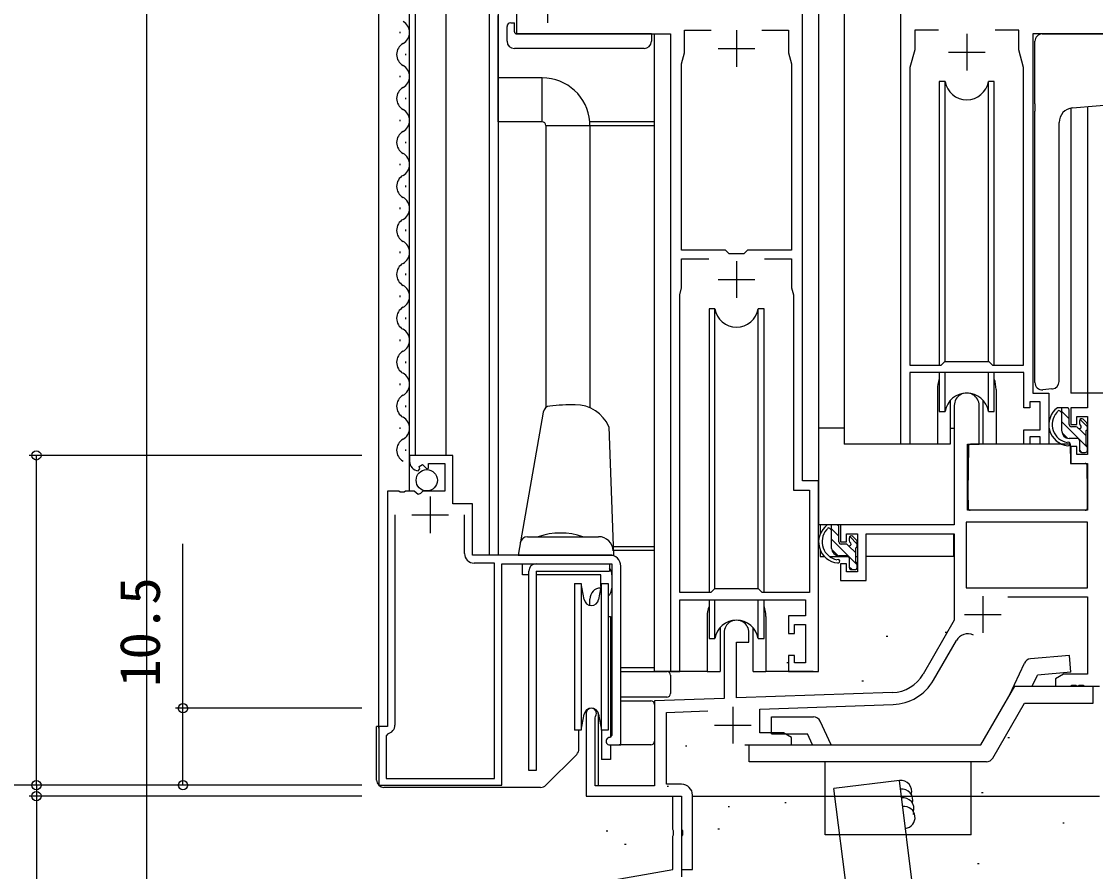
# Model space of a CAD drawing. Units: millimetres, scale not verified. Extents: x -437 to 438, y -681 to 678.
# Drawn here: x -329.8 to -183.3, y -108.3 to 7.7 of the extents above; entities that cross this region are included whole.
import ezdxf
from ezdxf.enums import TextEntityAlignment as Align

# ---------------------------------------------------------------- set-up
doc = ezdxf.new("R2010")
doc.units = ezdxf.units.MM
doc.header["$LTSCALE"] = 4
for name, color, linetype in [('0-2_YKK_11', 7, 'Continuous'), ('0-3_YKK_12', 2, 'Continuous'), ('0-4_YKK_13', 4, 'Continuous'), ('0-5_YKK_D', 6, 'Continuous'), ('0-7_YSS_K', 3, 'Continuous')]:
    doc.layers.add(name, color=color, linetype=linetype)
doc.styles.add('ＭＳ ゴシック', font='')
doc.styles.get('ＭＳ ゴシック').set_extended_font_data('MS Gothic')

msp = doc.modelspace()

# ---------------------------------------------------------------- linework, layer by layer
at = {"layer": '0-2_YKK_11'}
for p, q in [((-258.074, 12.53), (-258.074, 7.53)), ((-232.274, 6.53), (-232.274, 1.53)), ((-200.874, 6.03), (-200.874, 1.03)), ((-234.774, 4.03), (-229.774, 4.03)), ((-203.374, 3.53), (-198.374, 3.53)), ((-232.274, -24.97), (-232.274, -29.97)), ((-234.774, -27.47), (-229.774, -27.47)), ((-274.074, -57.073), (-274.074, -62.073)), ((-278.874, -59.573), (-278.874, -88.273)), ((-276.574, -59.573), (-271.574, -59.573)), ((-269.374, -64.873), (-269.374, -59.573)), ((-198.674, -70.67), (-198.674, -75.67)), ((-201.174, -73.17), (-196.174, -73.17)), ((-205.417, -82.153), (-202.281, -76.722)), ((-232.774, -85.77), (-232.774, -90.77)), ((-235.274, -88.27), (-230.274, -88.27)), ((-240.97, -103.428), (-240.85, -103.245))]:
    msp.add_line(p, q, dxfattribs=at)
for points in [[(-262.274, 31.03), (-262.274, 6.03), (-241.274, 6.03), (-241.274, -80.97), (-240.024, -80.97), (-240.024, -71.17), (-222.874, -71.17), (-222.874, -73.37), (-225.174, -73.37), (-225.174, -75.77), (-224.374, -75.77), (-224.374, -74.57), (-222.874, -74.57), (-222.874, -79.77), (-224.374, -79.77), (-224.374, -78.77), (-225.174, -78.77), (-225.174, -80.97), (-221.074, -80.97), (-221.074, -54.97), (-223.274, -54.97), (-223.274, 31.03)], [(-173.074, 31.03), (-173.074, 6.03), (-191.874, 6.03), (-191.874, -42.97), (-189.674, -42.97), (-189.674, -49.97), (-190.874, -49.97), (-190.874, -48.97), (-192.274, -48.97), (-192.274, -49.97), (-193.074, -49.97), (-193.074, -47.97), (-190.874, -47.97), (-190.874, -44.17), (-192.274, -44.17), (-192.274, -44.97), (-193.074, -44.97), (-193.074, -40.17), (-208.624, -40.17), (-208.624, -49.97), (-209.874, -49.97), (-209.874, 13.03)], [(-228.815, 6.53), (-225.174, 6.53), (-225.174, 3.423), (-224.774, 1.93), (-224.774, -23.47), (-230.774, -23.47), (-231.274, -23.97), (-233.274, -23.97), (-233.774, -23.47), (-239.774, -23.47), (-239.774, 1.93), (-239.374, 3.423), (-239.374, 6.53), (-235.734, 6.53)], [(-204.732, 6.53), (-207.974, 6.53), (-207.974, 3.856), (-208.624, 1.43), (-208.624, -39.17), (-204.374, -39.17), (-203.874, -38.67), (-197.874, -38.67), (-197.374, -39.17), (-193.124, -39.17), (-193.124, 1.43), (-193.774, 3.856), (-193.774, 6.53), (-197.017, 6.53)], [(-228.48, -24.67), (-224.774, -24.67), (-224.774, -28.637), (-224.524, -29.57), (-224.524, -56.22), (-222.324, -56.22), (-222.324, -70.17), (-228.774, -70.17), (-229.274, -69.67), (-235.274, -69.67), (-235.774, -70.17), (-240.024, -70.17), (-240.024, -29.57), (-239.774, -28.637), (-239.774, -24.67), (-236.069, -24.67)], [(-164.274, -42.97), (-184.404, -42.97), (-184.404, -44.97), (-186.674, -44.97), (-186.674, -47.27), (-185.874, -47.27), (-185.874, -46.17), (-184.404, -46.17), (-184.404, -51.37), (-185.874, -51.37), (-185.874, -50.27), (-186.674, -50.27), (-186.674, -52.57), (-184.404, -52.57), (-184.404, -58.97)], [(-202.574, -44.67), (-202.574, -60.97), (-218.074, -60.97), (-218.074, -63.27), (-217.274, -63.27), (-217.274, -62.17), (-215.774, -62.17), (-215.774, -67.37), (-217.274, -67.37), (-217.274, -66.27), (-218.074, -66.27), (-218.074, -68.57), (-214.574, -68.57), (-214.574, -62.17), (-202.574, -62.17), (-202.574, -73.97), (-206.829, -81.338)], [(-184.404, -58.97), (-200.774, -58.97), (-200.774, -49.97), (-199.174, -49.97), (-199.174, -44.67)], [(-275.693, -53.572), (-275.481, -53.322), (-275.567, -53.003), (-275.098, -52.732), (-274.521, -53.309), (-274.274, -53.207), (-274.274, -52.573), (-272.074, -52.573), (-272.074, -56.373), (-275.074, -56.373), (-275.374, -56.673), (-275.703, -56.826), (-276.243, -56.373), (-277.416, -56.373), (-277.599, -56.493), (-278.149, -56.493), (-278.333, -56.373), (-279.874, -56.373)], [(-249.574, -65.073), (-268.274, -65.073), (-268.274, -58.073), (-270.974, -58.073), (-270.974, -51.473), (-276.874, -51.473), (-276.874, -52.278)], [(-279.874, -56.373), (-279.874, -88.473), (-281.074, -88.473), (-281.074, -96.473), (-264.274, -96.473), (-264.274, -66.273), (-249.274, -66.273), (-249.274, -89.673), (-249.574, -89.973)], [(-279.834, -89.449), (-280.074, -89.743), (-280.074, -95.573), (-265.274, -95.573), (-265.274, -66.173), (-268.074, -66.173)], [(-249.574, -90.973), (-248.074, -90.973), (-248.074, -66.573)], [(-195.276, -70.77), (-184.404, -70.77), (-184.404, -81.34), (-187.683, -81.34), (-188.774, -81.97), (-188.774, -82.97), (-186.733, -82.97), (-186.549, -82.85), (-185.999, -82.85), (-185.816, -82.97), (-185.733, -82.97), (-185.549, -82.85), (-184.999, -82.85), (-184.816, -82.97), (-182.774, -82.97)], [(-233.974, -75.67), (-233.974, -84.638), (-243.474, -84.97), (-243.474, -96.57), (-251.574, -96.57), (-251.574, -87.27), (-251.514, -87.09)], [(-210.984, -83.835), (-232.274, -84.579), (-232.274, -76.97), (-230.574, -76.97), (-230.574, -75.67)], [(-239.774, -96.34), (-241.844, -96.34), (-241.844, -86.544), (-236.207, -86.347)], [(-231.124, -90.97), (-224.774, -90.97), (-224.774, -89.97), (-225.866, -89.34), (-229.074, -89.34), (-229.074, -86.098), (-210.927, -85.464)], [(-252.774, -86.67), (-252.774, -97.97), (-239.774, -97.97), (-239.774, -102.512), (-239.654, -102.695), (-239.654, -103.245), (-239.774, -103.428), (-239.774, -107.97), (-238.274, -107.97), (-238.274, -97.84)], [(-240.97, -102.512), (-240.97, -97.97), (-239.77, -97.97), (-239.77, -108.976)], [(-240.85, -103.245), (-240.85, -102.695), (-240.97, -102.512)], [(-326.118, -122.983), (-240.97, -107.969), (-240.97, -103.428)]]:
    msp.add_lwpolyline(points, dxfattribs=at)
msp.add_lwpolyline([(-184.404, -60.6), (-200.944, -60.6), (-200.944, -69.57), (-184.404, -69.57)], close=True, dxfattribs=at)
for centre, radius, start, end in [((-200.874, -44.67), 1.7, 359.99999, 180.00001), ((-275.574, -52.278), 1.3, 179.99998, 264.7841), ((-268.074, -64.873), 1.3, 180.00001, 269.99999), ((-249.574, -66.573), 1.5, 0.00001, 89.99999), ((-232.274, -75.67), 1.7, 359.99999, 180.00001), ((-200.722, -77.622), 1.8, 65.29866, 149.99999), ((-211.159, -78.838), 5, 271.99999, 330), ((-211.159, -78.838), 6.63, 272, 330), ((-252.074, -86.67), 0.7, 323.1301, 180.00001), ((-280.074, -88.273), 1.2, 281.53697, 359.99999), ((-249.574, -90.473), 0.5, 89.99999, 270.00001), ((-239.774, -97.84), 1.5, 0.00001, 89.99999)]:
    msp.add_arc(centre, radius, start, end, dxfattribs=at)
at = {"layer": '0-3_YKK_12'}
for p, q in [((-281.074, -88.673), (-281.074, 214.03)), ((-276.874, -56.373), (-276.874, 214.03)), ((-276.074, -51.473), (-276.074, 214.03)), ((-271.874, -51.473), (-271.874, 214.03)), ((-265.974, -65.073), (-265.974, 214.03)), ((-264.774, 214.03), (-264.774, -64.973)), ((-262.274, 214.03), (-262.274, 6.03)), ((-221.074, 214.03), (-221.074, -55.27)), ((-217.574, 214.03), (-217.574, -49.97)), ((-278.134, 6.122), (-278.134, 6.322)), ((-243.474, -80.97), (-243.474, 6.03)), ((-277.374, 3.122), (-277.374, 3.322)), ((-278.134, 0.122), (-278.134, 0.322)), ((-277.374, -2.878), (-277.374, -2.678)), ((-186.674, -4.11), (-186.674, -42.97)), ((-184.404, -3.898), (-184.404, -42.97)), ((-278.134, -5.878), (-278.134, -5.678)), ((-277.374, -8.878), (-277.374, -8.678)), ((-278.134, -11.878), (-278.134, -11.678)), ((-277.374, -14.878), (-277.374, -14.678)), ((-278.134, -17.878), (-278.134, -17.678)), ((-277.374, -20.878), (-277.374, -20.678)), ((-278.134, -23.878), (-278.134, -23.678)), ((-277.374, -26.878), (-277.374, -26.678)), ((-278.134, -29.878), (-278.134, -29.678)), ((-277.374, -32.878), (-277.374, -32.678)), ((-278.134, -35.878), (-278.134, -35.678)), ((-277.374, -38.878), (-277.374, -38.678)), ((-278.134, -41.878), (-278.134, -41.678)), ((-204.874, -42.47), (-204.874, -49.97)), ((-196.874, -42.47), (-196.874, -49.97)), ((-184.104, -42.97), (-186.674, -42.97)), ((-277.374, -44.878), (-277.374, -44.678)), ((-278.134, -47.878), (-278.134, -47.678)), ((-277.374, -50.878), (-277.374, -50.678)), ((-204.874, -49.97), (-217.574, -49.97)), ((-190.647, -49.97), (-196.874, -49.97)), ((-236.274, -73.47), (-236.274, -80.97)), ((-228.274, -73.47), (-228.274, -80.97)), ((-236.274, -80.97), (-243.474, -80.97)), ((-221.839, -80.97), (-228.274, -80.97)), ((-252.774, -86.256), (-252.774, -86.67)), ((-251.144, -86.602), (-251.144, -96.57)), ((-238.274, -97.97), (-182.774, -97.97))]:
    msp.add_line(p, q, dxfattribs=at)
for centre, radius, start, end in [((-278.593, 6.222), 1.718, 299.20255, 60.79746), ((-276.916, 3.222), 1.718, 119.20255, 240.79746), ((-278.593, 0.222), 1.718, 299.20255, 60.79746), ((-276.916, -2.778), 1.718, 119.20255, 240.79746), ((-278.593, -5.778), 1.718, 299.20255, 60.79746), ((-276.916, -8.778), 1.718, 119.20255, 240.79746), ((-278.593, -11.778), 1.718, 299.20255, 60.79746), ((-276.916, -14.778), 1.718, 119.20255, 240.79746), ((-278.593, -17.778), 1.718, 299.20255, 60.79746), ((-276.916, -20.778), 1.718, 119.20255, 240.79746), ((-278.593, -23.778), 1.718, 299.20255, 60.79746), ((-276.916, -26.778), 1.718, 119.20255, 240.79746), ((-278.593, -29.778), 1.718, 299.20255, 60.79746), ((-276.916, -32.778), 1.718, 119.20255, 240.79746), ((-278.593, -35.778), 1.718, 299.20255, 60.79746), ((-276.916, -38.778), 1.718, 119.20255, 240.79746), ((-278.593, -41.778), 1.718, 299.20255, 60.79746), ((-200.874, -42.47), 4, 159.63587, 180), ((-200.874, -42.47), 4, 0, 20.36413), ((-276.916, -44.778), 1.718, 119.20255, 240.79746), ((-278.593, -47.778), 1.718, 299.20255, 60.79746), ((-276.916, -50.778), 1.718, 119.20255, 240.79746), ((-232.274, -73.47), 4, 159.63587, 180), ((-232.274, -73.47), 4, 0, 20.36413)]:
    msp.add_arc(centre, radius, start, end, dxfattribs=at)
at = {"layer": '0-4_YKK_13'}
for p, q in [((-264.774, 0.027), (-264.774, 8.527)), ((-263.074, 7.53), (-262.574, 7.53)), ((-262.574, 6.33), (-262.574, 7.53)), ((-263.574, 5.03), (-263.574, 7.03)), ((-243.874, 6.03), (-262.274, 6.03)), ((-243.874, 6.03), (-243.874, 5.03)), ((-190.574, 6.03), (-131.074, 6.03)), ((-191.574, -3.522), (-191.574, 5.03)), ((-244.874, 4.03), (-262.574, 4.03)), ((-258.774, 0.027), (-264.774, 0.027)), ((-264.774, -5.973), (-264.774, 0.027)), ((-258.774, -5.973), (-258.774, 0.027)), ((-186.449, -4.077), (-130.987, 0.775)), ((-204.624, -0.47), (-204.624, -39.17)), ((-203.833, -0.47), (-204.624, -0.47)), ((-203.833, -38.681), (-203.833, -0.47)), ((-197.124, -0.47), (-197.916, -0.47)), ((-197.916, -38.681), (-197.916, -0.47)), ((-197.124, -39.17), (-197.124, -0.47)), ((-191.574, -3.522), (-191.574, -4.525)), ((-191.574, -41.524), (-191.574, -4.525)), ((-258.274, -6.473), (-258.274, -44.956)), ((-258.274, -6.473), (-252.274, -6.473)), ((-243.474, -5.973), (-252.294, -5.973)), ((-252.274, -6.473), (-252.274, -44.988)), ((-252.274, -6.473), (-243.474, -6.473)), ((-188.274, -41.41), (-188.274, -6.069)), ((-236.024, -31.47), (-236.024, -70.17)), ((-235.233, -31.47), (-236.024, -31.47)), ((-235.233, -69.681), (-235.233, -31.47)), ((-228.524, -31.47), (-229.316, -31.47)), ((-229.316, -69.67), (-229.316, -31.47)), ((-228.524, -70.17), (-228.524, -31.47)), ((-204.624, -40.17), (-204.624, -45.47)), ((-203.833, -45.47), (-203.833, -40.17)), ((-197.916, -45.47), (-197.916, -40.17)), ((-197.124, -45.47), (-197.124, -40.17)), ((-189.274, -42.414), (-190.487, -42.52)), ((-189.274, -42.414), (-189.187, -42.406)), ((-254.268, -44.573), (-254.268, -44.573)), ((-187.204, -44.97), (-188.504, -44.97)), ((-187.904, -48.17), (-187.904, -44.97)), ((-186.904, -47.27), (-186.904, -45.27)), ((-258.634, -45.563), (-262.074, -65.073)), ((-204.624, -45.47), (-203.833, -45.47)), ((-197.916, -45.47), (-197.124, -45.47)), ((-186.904, -46.495), (-187.904, -45.495)), ((-185.504, -46.77), (-185.504, -47.109)), ((-184.404, -47.581), (-185.422, -46.563)), ((-184.492, -47.058), (-184.992, -46.558)), ((-249.685, -47.573), (-249.074, -65.073)), ((-221.07, -60.97), (-221.07, -47.77)), ((-217.574, -47.77), (-221.07, -47.77)), ((-203.124, -47.77), (-202.574, -47.77)), ((-184.404, -50.409), (-187.904, -46.909)), ((-187.072, -49.156), (-187.89, -48.338)), ((-185.965, -47.57), (-186.604, -47.57)), ((-184.604, -48.795), (-185.598, -47.802)), ((-184.604, -50.07), (-184.604, -48.07)), ((-184.404, -47.87), (-184.404, -47.27)), ((-185.804, -49.17), (-186.904, -49.17)), ((-185.504, -49.47), (-185.504, -50.77)), ((-200.65, -50.267), (-200.704, -56.47)), ((-186.772, -49.97), (-200.35, -49.97)), ((-185.158, -51.07), (-185.504, -50.724)), ((-185.204, -51.07), (-184.704, -51.07)), ((-184.404, -50.77), (-184.404, -50.27)), ((-200.669, -52.47), (-200.774, -52.47)), ((-184.404, -56.47), (-184.436, -52.867)), ((-200.704, -56.47), (-200.685, -58.672)), ((-184.424, -58.672), (-184.404, -56.47)), ((-200.774, -57.4), (-200.696, -57.479)), ((-202.874, -60.97), (-221.07, -60.97)), ((-220.87, -60.97), (-220.87, -62.221)), ((-218.604, -60.97), (-219.904, -60.97)), ((-219.304, -64.17), (-219.304, -60.97)), ((-218.304, -62.495), (-219.304, -61.495)), ((-218.304, -63.27), (-218.304, -61.27)), ((-260.794, -62.573), (-251.093, -62.573)), ((-215.804, -66.409), (-219.304, -62.909)), ((-216.904, -62.77), (-216.904, -63.109)), ((-215.804, -63.581), (-216.822, -62.563)), ((-215.892, -63.058), (-216.392, -62.558)), ((-202.67, -62.25), (-202.67, -65.27)), ((-243.474, -63.973), (-249.113, -63.973)), ((-220.87, -64.36), (-220.87, -65.27)), ((-218.472, -65.156), (-219.29, -64.338)), ((-217.365, -63.57), (-218.004, -63.57)), ((-216.004, -64.795), (-216.998, -63.802)), ((-216.004, -66.07), (-216.004, -64.07)), ((-215.804, -63.87), (-215.804, -63.27)), ((-262.074, -65.073), (-249.074, -65.073)), ((-243.474, -64.473), (-249.096, -64.473)), ((-220.87, -65.27), (-220.29, -65.27)), ((-219.593, -65.27), (-216.981, -65.27)), ((-217.204, -65.17), (-218.304, -65.17)), ((-216.904, -65.47), (-216.904, -66.77)), ((-216.004, -65.27), (-215.774, -65.27)), ((-202.67, -65.27), (-214.574, -65.27)), ((-261.474, -66.273), (-250.774, -66.273)), ((-259.604, -66.27), (-249.604, -66.27)), ((-259.604, -67.27), (-259.604, -94.47)), ((-259.604, -67.27), (-249.604, -67.27)), ((-249.604, -66.27), (-249.604, -67.27)), ((-216.558, -67.07), (-216.904, -66.724)), ((-216.604, -67.07), (-216.104, -67.07)), ((-215.804, -66.77), (-215.804, -66.27)), ((-250.774, -67.773), (-259.604, -67.773)), ((-250.774, -69.359), (-250.774, -67.773)), ((-249.274, -67.773), (-249.274, -69.573)), ((-254.374, -68.97), (-253.442, -68.97)), ((-254.374, -68.97), (-254.374, -88.97)), ((-253.059, -71.144), (-253.442, -68.97)), ((-253.442, -68.97), (-253.442, -88.97)), ((-250.706, -68.97), (-251.09, -71.144)), ((-250.706, -68.97), (-249.774, -68.97)), ((-250.706, -88.97), (-250.706, -68.97)), ((-249.774, -68.97), (-249.774, -88.97)), ((-252.274, -71.953), (-252.274, -71.073)), ((-236.024, -71.17), (-236.024, -76.47)), ((-235.233, -76.47), (-235.233, -71.17)), ((-229.316, -76.47), (-229.316, -71.17)), ((-228.524, -76.47), (-228.524, -71.17)), ((-249.774, -73.473), (-249.474, -73.473)), ((-249.474, -73.473), (-249.474, -89.956)), ((-234.524, -74.986), (-234.524, -80.97)), ((-230.024, -80.97), (-230.024, -74.986)), ((-236.024, -76.47), (-235.233, -76.47)), ((-229.316, -76.47), (-228.524, -76.47)), ((-186.855, -78.778), (-192.18, -79.244)), ((-186.655, -81.07), (-186.855, -78.778)), ((-243.474, -80.473), (-248.074, -80.473)), ((-195.045, -84.207), (-192.999, -79.818)), ((-248.074, -80.973), (-241.774, -80.973)), ((-241.274, -81.473), (-241.274, -83.973)), ((-236.274, -80.97), (-234.524, -80.97)), ((-230.024, -80.97), (-228.274, -80.97)), ((-191.931, -82.97), (-191.231, -81.47)), ((-186.655, -81.07), (-191.231, -81.47)), ((-198.95, -90.97), (-194.331, -82.97)), ((-194.331, -82.97), (-183.61, -82.97)), ((-183.61, -85.27), (-183.61, -82.97)), ((-241.774, -84.473), (-248.074, -84.473)), ((-248.074, -84.973), (-243.974, -84.973)), ((-243.474, -85.473), (-243.474, -90.473)), ((-197.333, -92.77), (-193.003, -85.27)), ((-193.003, -85.27), (-183.61, -85.27)), ((-253.442, -88.97), (-253.059, -86.796)), ((-251.09, -86.796), (-250.706, -88.97)), ((-227.499, -89.47), (-227.499, -87.17)), ((-227.499, -87.17), (-221.772, -87.17)), ((-219.363, -90.97), (-220.866, -87.747)), ((-281.074, -88.473), (-281.374, -88.473)), ((-281.374, -95.773), (-281.374, -88.473)), ((-253.442, -88.97), (-254.374, -88.97)), ((-253.774, -91.559), (-253.774, -88.97)), ((-249.774, -88.97), (-250.706, -88.97)), ((-250.674, -88.973), (-250.674, -92.973)), ((-227.499, -89.47), (-222.6, -89.47)), ((-221.901, -90.97), (-222.6, -89.47)), ((-258.281, -96.48), (-254.067, -92.266)), ((-249.474, -90.973), (-249.474, -92.973)), ((-243.974, -90.973), (-248.274, -90.973)), ((-230.544, -90.97), (-198.95, -90.97)), ((-230.544, -93.27), (-230.544, -90.97)), ((-249.474, -92.973), (-250.674, -92.973)), ((-220.185, -103.27), (-220.185, -93.27)), ((-198.199, -93.27), (-200.271, -93.27)), ((-200.271, -103.27), (-200.271, -93.27)), ((-258.989, -96.773), (-280.374, -96.773)), ((-200.271, -103.27), (-220.185, -103.27))]:
    msp.add_line(p, q, dxfattribs=at)
for points in [[(-258.774, -5.973), (-264.774, -5.973), (-264.774, -65.073)], [(-203.124, -43.985), (-203.124, -49.97), (-204.874, -49.97)], [(-196.874, -49.97), (-198.624, -49.97), (-198.624, -43.985)], [(-186.772, -49.97), (-186.704, -52.57), (-184.736, -52.57)], [(-260.604, -67.773), (-261.474, -67.773), (-261.474, -66.273)], [(-259.604, -94.47), (-260.604, -94.47), (-260.604, -67.27)], [(-200.271, -93.27), (-220.185, -93.27), (-230.544, -93.27)]]:
    msp.add_lwpolyline(points, dxfattribs=at)
msp.add_circle((-274.524, -54.873), 1.45, dxfattribs=at)
for centre, radius, start, end in [((-263.074, 7.03), 0.5, 90, 180), ((-262.274, 6.33), 0.3, 180, 270), ((-190.574, 5.03), 1, 90, 135.573), ((-190.574, 5.03), 1, 121.36694, 135.573), ((-262.574, 5.03), 1, 180, 270), ((-244.882, 5.037), 1.007, 270.41283, 359.58717), ((-190.574, 5.03), 1, 135.573, 180), ((-258.774, -6.473), 6.5, 4.41173, 90), ((-200.874, 0.03), 3, 189.59799, 350.40583), ((-186.274, -6.069), 2, 95, 180), ((-258.774, -6.473), 0.5, 0, 90), ((-258.774, -6.473), 6.5, 0, 4.41173), ((-232.274, -30.97), 3, 189.59799, 350.40583), ((-190.574, -41.524), 1, 180, 275), ((-189.274, -41.41), 1, 275, 0), ((-200.874, -45.97), 3, 9.59417, 170.40661), ((-257.649, -45.737), 1, 95.54333, 170), ((-254.268, -80.573), 36, 90, 95.54333), ((-254.268, -49.573), 5, 23.57818, 90), ((-186.79, -47.291), 2.885, 126.45193, 263.90389), ((-188.304, -45.57), 0.2, 36.8699, 156.95039), ((-187.204, -45.27), 0.3, 0, 90), ((-186.705, -47.257), 2.504, 139.45806, 259.25217), ((-188.764, -45.374), 0.3, 301.6219, 336.95039), ((-187.904, -45.27), 0.3, 216.8699, 270), ((-185.204, -46.77), 0.3, 45, 180), ((-186.904, -48.17), 1, 180, 270), ((-186.604, -47.27), 0.3, 180, 270), ((-185.965, -47.87), 0.3, 33.05573, 90), ((-185.504, -47.57), 0.25, 213.05573, 56.94427), ((-185.204, -47.109), 0.3, 180, 236.94427), ((-184.604, -47.87), 0.2, 270, 0), ((-184.704, -47.27), 0.3, 0, 45), ((-187.026, -49.92), 0.25, 253.6388, 125.58163), ((-185.804, -49.47), 0.3, 0, 90), ((-200.35, -50.27), 0.3, 90, 179.5), ((-185.204, -50.77), 0.3, 180, 270), ((-184.704, -50.77), 0.3, 270, 0), ((-184.604, -50.27), 0.2, 0, 90), ((-184.736, -52.87), 0.3, 0.5, 90), ((-200.385, -58.67), 0.3, 180.5, 270), ((-184.724, -58.67), 0.3, 270, 359.5), ((-218.19, -63.291), 2.885, 126.45193, 263.90389), ((-220.164, -61.374), 0.3, 301.6219, 336.95039), ((-219.704, -61.57), 0.2, 36.8699, 156.95039), ((-219.304, -61.27), 0.3, 216.8699, 270), ((-218.604, -61.27), 0.3, 0, 90), ((-260.794, -63.573), 1, 90, 170), ((-256.274, -71.573), 9.5, 71.32828, 108.67172), ((-251.093, -64.573), 2, 2, 90), ((-218.105, -63.257), 2.504, 139.45806, 259.25217), ((-216.604, -62.77), 0.3, 45, 180), ((-218.304, -64.17), 1, 180, 270), ((-218.004, -63.27), 0.3, 180, 270), ((-217.365, -63.87), 0.3, 33.05573, 90), ((-216.904, -63.57), 0.25, 213.05573, 56.94427), ((-216.604, -63.109), 0.3, 180, 236.94427), ((-216.004, -63.87), 0.2, 270, 0), ((-216.104, -63.27), 0.3, 0, 45), ((-218.426, -65.92), 0.25, 253.6388, 125.58163), ((-217.204, -65.47), 0.3, 0, 90), ((-259.604, -67.27), 1, 90, 180), ((-250.774, -67.773), 1.5, 0, 38.74313), ((-216.604, -66.77), 0.3, 180, 270), ((-216.104, -66.77), 0.3, 270, 0), ((-216.004, -66.27), 0.2, 0, 90), ((-250.774, -71.073), 1.5, 91.44399, 180), ((-250.774, -69.573), 1.5, 311.81031, 0), ((-252.074, -70.97), 1, 190.00001, 349.99999), ((-232.274, -76.97), 3, 9.59417, 170.40661), ((-192.092, -80.24), 1, 95.00193, 155.0026), ((-241.774, -81.473), 0.5, 0, 90), ((-241.774, -83.973), 0.5, 270, 0), ((-252.074, -86.97), 1, 10.00001, 169.99999), ((-243.974, -85.473), 0.5, 0, 90), ((-221.772, -88.17), 1, 24.99973, 90.00175), ((-243.974, -90.473), 0.5, 270, 0), ((-254.774, -91.559), 1, 315, 0), ((-248.274, -89.973), 1, 259.86178, 270), ((-198.199, -92.27), 1, 269.99738, 329.99768), ((-280.374, -95.773), 1, 180, 270), ((-258.989, -95.773), 1, 270, 315)]:
    msp.add_arc(centre, radius, start, end, dxfattribs=at)
at = {"layer": '0-5_YKK_D'}
for p, q in [((-283.374, -51.473), (-328.772, -51.473)), ((-327.772, -96.473), (-327.772, -51.473)), ((-283.374, -85.97), (-308.772, -85.97)), ((-327.772, -96.473), (-327.772, -93.923)), ((-283.374, -96.473), (-348.772, -96.473)), ((-283.374, -96.473), (-328.772, -96.473)), ((-283.374, -96.473), (-328.772, -96.473)), ((-327.772, -96.473), (-327.772, -97.97)), ((-283.374, -96.473), (-308.772, -96.473)), ((-283.374, -97.97), (-328.772, -97.97)), ((-327.772, -97.97), (-327.772, -117.49))]:
    msp.add_line(p, q, dxfattribs=at)
msp.add_lwpolyline([(-307.772, -96.473), (-307.772, -85.97), (-307.772, -63.545)], dxfattribs=at)
for centre in [(-327.772, -51.473), (-307.772, -85.97), (-327.772, -96.473), (-327.772, -96.473), (-307.772, -96.473), (-327.772, -97.97)]:
    msp.add_circle(centre, 0.637, dxfattribs=at)
at = {"layer": '0-7_YSS_K'}
for p, q in [((-312.772, 214.03), (-312.772, -120.63)), ((-211.851, -76.151), (-211.651, -76.151)), ((-203.827, -75.598), (-203.627, -75.598)), ((-225.41, -79.748), (-225.21, -79.748)), ((-215.172, -82.239), (-214.972, -82.239)), ((-195.249, -89.986), (-195.049, -89.986)), ((-239.245, -91.093), (-239.045, -91.093)), ((-241.735, -96.627), (-241.535, -96.627)), ((-210.058, -95.824), (-218.988, -96.943)), ((-203.425, -148.752), (-210.059, -95.824)), ((-212.355, -149.871), (-218.989, -96.944)), ((-198.846, -97.457), (-198.646, -97.457)), ((-233.434, -99.394), (-233.234, -99.394)), ((-225.686, -98.841), (-225.486, -98.841)), ((-208.221, -100.373), (-208.121, -100.373)), ((-234.818, -102.438), (-234.618, -102.438)), ((-187.778, -101.608), (-187.578, -101.608)), ((-250.037, -102.715), (-249.837, -102.715)), ((-247.547, -104.529), (-247.347, -104.529)), ((-199.399, -107.142), (-199.199, -107.142))]:
    msp.add_line(p, q, dxfattribs=at)
for centre, start in [((-209.871, -97.313), 343.55564), ((-209.722, -98.503), 343.55564), ((-209.573, -99.694), 343.55564), ((-209.424, -100.885), 277.13382)]:
    msp.add_arc(centre, 1.5, start, 97.13382, dxfattribs=at)

# ---------------------------------------------------------------- texts
at = {"layer": '0-5_YKK_D', "style": 'ＭＳ ゴシック'}
msp.add_text('10.5', height=5.499, rotation=90, dxfattribs=at).set_placement((-309.272, -83.07), align=Align.BOTTOM_LEFT)

doc.saveas('drawing.dxf')
